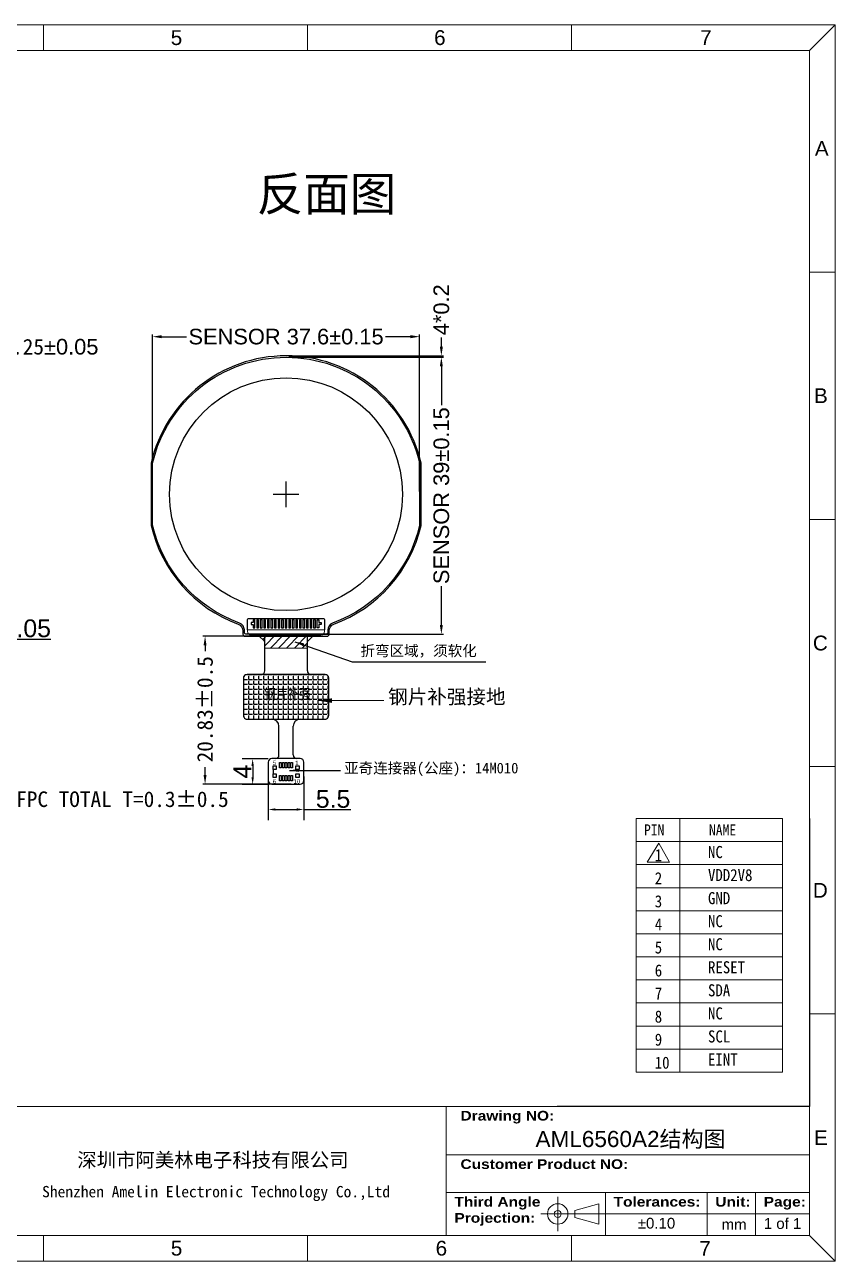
# Model space of a CAD drawing. Header units: millimetres. Extents: x 10479 to 12300, y -7464 to -7067.
# Drawn here: x 12185.9 to 12300, y -7463.7 to -7289.5 of the extents above; entities that cross this region are included whole.
import ezdxf
from ezdxf.enums import TextEntityAlignment as Align

# ---------------------------------------------------------------- set-up
doc = ezdxf.new("R2010")
doc.units = ezdxf.units.MM
doc.header["$PDMODE"] = 34
doc.layers.get('0').update_dxf_attribs({"lineweight": 13})
for name, color, linetype in [('02___PRT_ALL_AXES', 7, 'Continuous'), ('DIM', 4, 'Continuous'), ('FPC', 33, 'Continuous'), ('ITO', 3, 'Continuous'), ('文字', 7, 'Continuous'), ('补强板', 181, 'Continuous')]:
    doc.layers.add(name, color=color, linetype=linetype)
doc.layers.add('cover lens', color=6, linetype='Continuous', lineweight=30)
doc.styles.add('Arial', font='arial.ttf')
doc.styles.get("Standard").update_dxf_attribs({"font": 'simhei.ttf'})
doc.styles.add('STYLE1', font='', dxfattribs={"width": 0.9})
doc.styles.add('宋体', font='')
doc.styles.add('文字-北泰', font='', dxfattribs={"width": 0.8})
doc.styles.get('STYLE1').set_extended_font_data('SimSun')
doc.styles.get('宋体').set_extended_font_data('SimSun')
doc.styles.get('文字-北泰').set_extended_font_data('SimSun')
doc.dimstyles.new('ALL', dxfattribs={"dimtxt": 2.2, "dimasz": 1.3, "dimexe": 0.3, "dimexo": 0.4, "dimgap": 0.4, "dimtad": 0, "dimtoh": 1, "dimdsep": 46, "dimtxsty": 'Standard', "dimcen": 0.8, "dimadec": 0, "dimazin": 2, "dimtfac": 1, "dimtmove": 0, "dimatfit": 3, "dimfxl": 1, "dimarcsym": 0})
doc.dimstyles.new('ISO-25$0', dxfattribs={"dimtxt": 2.5, "dimasz": 1, "dimexe": 1.5, "dimexo": 0.5, "dimgap": 0.2, "dimtad": 1, "dimzin": 1, "dimdsep": 46, "dimtxsty": 'Standard', "dimcen": 0.5, "dimadec": 0, "dimazin": 0, "dimtp": 1.2, "dimtm": 1.2, "dimtfac": 1, "dimtmove": 0, "dimatfit": 3, "dimfxl": 1, "dimtolj": 1, "dimarcsym": 0})
doc.dimstyles.get("Standard").update_dxf_attribs({"dimtxt": 2.5, "dimasz": 2, "dimexe": 1, "dimexo": 0, "dimgap": 0.09, "dimtad": 1, "dimzin": 1, "dimdsep": 46, "dimtxsty": '宋体', "dimcen": 0.09, "dimclrd": 256, "dimclre": 256, "dimclrt": 256, "dimadec": 0, "dimazin": 2, "dimtfac": 1, "dimtmove": 0, "dimatfit": 3, "dimfxl": 1, "dimtolj": 1, "dimtzin": 0, "dimlwd": 5, "dimlwe": 5, "dimarcsym": 0})

# ---------------------------------------------------------------- blocks, each defined once
blk = doc.blocks.new('容纳')
for p, q in [((3487.99, 1553.31), (3487.99, 1559.11)), ((3547.34, 1553.31), (3547.34, 1559.11)), ((3606.69, 1553.31), (3606.69, 1559.11)), ((3660.23, 1553.31), (3666.04, 1559.11)), ((3660.23, 1503.47), (3666.04, 1503.47)), ((3660.23, 1447.82), (3666.04, 1447.82)), ((3660.23, 1392.18), (3666.04, 1392.18)), ((3660.23, 1336.53), (3666.04, 1336.53)), ((3256.4, 1315.72), (3660.23, 1315.72)), ((3578.58, 1315.72), (3578.58, 1286.69)), ((3660.23, 1304.83), (3578.58, 1304.83)), ((3660.23, 1296.37), (3578.58, 1296.37)), ((3603.63, 1287.69), (3603.63, 1295.36)), ((3614.39, 1296.37), (3614.39, 1286.69)), ((3637.25, 1296.37), (3637.25, 1286.69)), ((3648.14, 1296.37), (3648.14, 1286.69)), ((3599.8, 1291.53), (3614.39, 1291.53)), ((3636.04, 1291.53), (3613.18, 1291.53)), ((3648.14, 1291.53), (3636.04, 1291.53)), ((3660.23, 1291.53), (3648.14, 1291.53)), ((3487.99, 1280.88), (3487.99, 1286.69)), ((3547.34, 1280.88), (3547.34, 1286.69)), ((3606.69, 1280.88), (3606.69, 1286.69)), ((3660.23, 1286.69), (3666.04, 1280.88))]:
    blk.add_line(p, q)
for points in [[(3250.59, 1559.11), (3666.04, 1559.11), (3666.04, 1280.88), (3250.59, 1280.88)], [(3256.4, 1553.31), (3660.23, 1553.31), (3660.23, 1286.69), (3256.4, 1286.69)], [(3607.47, 1290.76), (3612.85, 1289.23), (3612.85, 1293.83), (3607.47, 1292.29)]]:
    blk.add_lwpolyline(points, close=True)
for radius in [2.3, 0.767]:
    blk.add_circle((3603.63, 1291.53), radius)
at = {"style": 'Arial'}
for s, insert, char_height, width, attachment_point in [('5', (3516.6, 1557.88), 3.33, 5.9391, 1), ('6', (3575.83, 1557.88), 3.33, 5.9391, 1), ('7', (3635.65, 1557.88), 3.33, 5.9391, 1), ('A', (3664.56, 1532.96), 3.33, 29.9096, 3), ('B', (3664.36, 1477.31), 3.33, 29.9096, 3), ('C', (3664.36, 1421.66), 3.33, 29.9096, 3), ('D', (3664.36, 1366.02), 3.33, 29.9096, 3), ('{\\fArial Black|b0|i0|c0|p34;Drawing NO:}', (3581.76, 1314.72), 2.1775, 33.9524, 1), ('E', (3664.36, 1310.37), 3.33, 29.9096, 3), ('{\\fArial Black|b0|i0|c0|p34;Customer Product NO:}', (3581.76, 1303.83), 2.1775, 57.2632, 1), ('{\\fArial Black|b0|i0|c0|p34;Third Angle\\PProjection:}', (3580.4, 1295.36), 2.1775, 57.2632, 1), ('{\\fArial Black|b0|i0|c0|p34;Tolerances:}', (3616.19, 1295.36), 2.1775, 57.2632, 1), ('{\\fArial Black|b0|i0|c0|p34;Unit:}', (3639.06, 1295.36), 2.1775, 57.2632, 1), ('{\\fArial Black|b0|i0|c0|p34;Page:}', (3649.95, 1295.36), 2.1775, 57.2632, 1), ('5', (3516.62, 1282.11), 3.33, 5.9391, 7), ('6', (3576.17, 1282.11), 3.33, 5.9391, 7), ('7', (3635.47, 1282.11), 3.33, 5.9391, 7)]:
    blk.add_mtext(s, dxfattribs=dict(at, insert=insert, char_height=char_height, width=width, attachment_point=attachment_point))
for tag, height, p in [('核准', 2.42, (3295.93, 1310.9)), ('机种編號', 3.63, (3620.01, 1308.46)), ('核准日期', 2.18, (3269.85, 1308.48)), ('审核', 2.42, (3295.93, 1301.22)), ('审核日期', 2.18, (3269.85, 1298.8)), ('客戶編號', 3.02, (3619.8, 1298.7)), ('設計', 2.42, (3295.93, 1291.55)), ('設計日期', 2.18, (3269.85, 1289.12)), ('公差', 2.42, (3625.84, 1289.45)), ('單位', 2.42, (3643.3, 1289.17)), ('頁碼', 2.42, (3654.18, 1289.42))]:
    blk.add_attdef(tag, text='', height=height, dxfattribs=at).set_placement(p, align=Align.MIDDLE)
blk = doc.blocks.new('*D13')
at = {"layer": 'Defpoints', "color": 0, "ltscale": 10}
for p in [(12161.01, -7334.9), (12161.01, -7336.37), (12161.26, -7336.37)]:
    blk.add_point(p, dxfattribs=at)
at = {"layer": 'DIM', "color": 0, "lineweight": -2, "ltscale": 10}
for p, q in [((12159.71, -7334.9), (12158.41, -7334.9)), ((12161.01, -7335.97), (12161.01, -7334.6)), ((12161.01, -7334.9), (12161.26, -7334.9)), ((12161.26, -7335.97), (12161.26, -7334.6)), ((12162.56, -7334.9), (12164.72, -7334.9))]:
    blk.add_line(p, q, dxfattribs=at)
at = {"layer": 'DIM', "color": 0, "ltscale": 10}
for points in [[(12159.71, -7334.69), (12159.71, -7335.12), (12161.01, -7334.9)], [(12162.56, -7334.69), (12162.56, -7335.12), (12161.26, -7334.9)]]:
    blk.add_solid(points, dxfattribs=at)
at = {"layer": 'DIM', "color": 0, "ltscale": 10, "insert": (12180.72, -7334.9), "char_height": 2.2, "attachment_point": 5, "style": 'Arial'}
blk.add_mtext('{\\fArial|b0|i0|c134|p34;\\C3;SENSOR T=\\fSimSun|b0|i0|c134|p34;\\C1;0.25}%%P0.05', dxfattribs=at)
blk = doc.blocks.new('*D14')
at = {"layer": 'Defpoints', "color": 0, "ltscale": 10}
for p in [(12241.51, -7333.47), (12203.91, -7355.67), (12241.51, -7355.67)]:
    blk.add_point(p, dxfattribs=at)
at = {"layer": 'DIM', "color": 0, "lineweight": -2, "ltscale": 10}
for p, q in [((12203.91, -7355.27), (12203.91, -7333.17)), ((12205.21, -7333.47), (12208.7, -7333.47)), ((12240.21, -7333.47), (12236.72, -7333.47)), ((12241.51, -7355.27), (12241.51, -7333.17))]:
    blk.add_line(p, q, dxfattribs=at)
at = {"layer": 'DIM', "color": 0, "ltscale": 10}
for points in [[(12205.21, -7333.25), (12205.21, -7333.69), (12203.91, -7333.47)], [(12240.21, -7333.25), (12240.21, -7333.69), (12241.51, -7333.47)]]:
    blk.add_solid(points, dxfattribs=at)
at = {"layer": 'DIM', "color": 0, "ltscale": 10, "insert": (12222.71, -7333.47), "char_height": 2.2, "attachment_point": 5, "style": 'Arial'}
blk.add_mtext('SENSOR 37.6%%P0.15', dxfattribs=at)
blk = doc.blocks.new('*D15')
at = {"layer": 'Defpoints', "color": 0, "ltscale": 10}
for p in [(12222.71, -7336.37), (12222.71, -7375.37), (12244.58, -7375.37)]:
    blk.add_point(p, dxfattribs=at)
at = {"layer": 'DIM', "color": 0, "lineweight": -2, "ltscale": 10}
for p, q in [((12223.11, -7336.37), (12244.88, -7336.37)), ((12244.58, -7337.67), (12244.58, -7343.14)), ((12244.58, -7374.07), (12244.58, -7368.6)), ((12223.11, -7375.37), (12244.88, -7375.37))]:
    blk.add_line(p, q, dxfattribs=at)
at = {"layer": 'DIM', "color": 0, "ltscale": 10}
for points in [[(12244.36, -7337.67), (12244.79, -7337.67), (12244.58, -7336.37)], [(12244.36, -7374.07), (12244.79, -7374.07), (12244.58, -7375.37)]]:
    blk.add_solid(points, dxfattribs=at)
at = {"layer": 'DIM', "color": 0, "ltscale": 10, "insert": (12244.58, -7355.87), "char_height": 2.2, "attachment_point": 5, "rotation": 90, "style": 'Arial'}
blk.add_mtext('SENSOR 39%%P0.15', dxfattribs=at)
blk = doc.blocks.new('*D16')
at = {"layer": 'Defpoints', "color": 0, "ltscale": 10}
for p in [(12222.71, -7336.17), (12222.71, -7336.37), (12244.58, -7336.17)]:
    blk.add_point(p, dxfattribs=at)
at = {"layer": 'DIM', "color": 0, "lineweight": -2, "ltscale": 10}
for p, q in [((12244.58, -7334.87), (12244.58, -7333.57)), ((12223.11, -7336.17), (12244.88, -7336.17)), ((12223.11, -7336.37), (12244.88, -7336.37)), ((12244.58, -7336.37), (12244.58, -7336.17)), ((12244.58, -7337.67), (12244.58, -7338.97))]:
    blk.add_line(p, q, dxfattribs=at)
at = {"layer": 'DIM', "color": 0, "ltscale": 10}
for points in [[(12244.36, -7334.87), (12244.79, -7334.87), (12244.58, -7336.17)], [(12244.36, -7337.67), (12244.79, -7337.67), (12244.58, -7336.37)]]:
    blk.add_solid(points, dxfattribs=at)
at = {"layer": 'DIM', "color": 0, "ltscale": 10, "insert": (12244.58, -7329.68), "char_height": 2.2, "attachment_point": 5, "rotation": 90, "style": 'Arial'}
blk.add_mtext('4*0.2', dxfattribs=at)
blk = doc.blocks.new('*D18')
at = {"layer": 'Defpoints', "color": 0}
for p in [(12220.71, -7392.94), (12218.01, -7396.54), (12220.84, -7396.54)]:
    blk.add_point(p, dxfattribs=at)
at = {"layer": 'DIM', "color": 0, "linetype": 'ByBlock', "lineweight": -2}
blk.add_line((12220.21, -7392.94), (12216.51, -7392.94), dxfattribs=at)
at = {"layer": 'DIM', "color": 0, "lineweight": -2}
for p, q in [((12218.01, -7393.94), (12218.01, -7395.54)), ((12220.34, -7396.54), (12216.51, -7396.54))]:
    blk.add_line(p, q, dxfattribs=at)
at = {"layer": 'DIM', "color": 0}
for points in [[(12217.84, -7393.94), (12218.17, -7393.94), (12218.01, -7392.94)], [(12217.84, -7395.54), (12218.17, -7395.54), (12218.01, -7396.54)]]:
    blk.add_solid(points, dxfattribs=at)
at = {"layer": 'DIM', "color": 0, "insert": (12216.56, -7394.74), "char_height": 2.5, "attachment_point": 5, "rotation": 90, "style": 'Arial'}
blk.add_mtext('\\A1;4', dxfattribs=at)
blk = doc.blocks.new('*D19')
at = {"layer": 'Defpoints', "color": 0, "ltscale": 10}
for p in [(12160.81, -7396.34), (12161.11, -7396.34), (12161.11, -7398.76)]:
    blk.add_point(p, dxfattribs=at)
at = {"layer": 'DIM', "color": 0, "lineweight": -2, "ltscale": 10}
for p, q in [((12160.81, -7396.74), (12160.81, -7399.06)), ((12161.11, -7396.74), (12161.11, -7399.06)), ((12159.51, -7398.76), (12158.21, -7398.76)), ((12160.81, -7398.76), (12161.11, -7398.76)), ((12162.41, -7398.76), (12163.85, -7398.76))]:
    blk.add_line(p, q, dxfattribs=at)
at = {"layer": 'DIM', "color": 0, "ltscale": 10}
for points in [[(12159.51, -7398.54), (12159.51, -7398.97), (12160.81, -7398.76)], [(12162.41, -7398.54), (12162.41, -7398.97), (12161.11, -7398.76)]]:
    blk.add_solid(points, dxfattribs=at)
at = {"layer": 'DIM', "color": 0, "ltscale": 10, "insert": (12189.92, -7398.76), "char_height": 2.2, "attachment_point": 5}
blk.add_mtext('{\\fSimSun|b0|i0|c134|p2;钢片补强接地+FPC TOTAL T=0.3±0.5}', dxfattribs=at)
blk = doc.blocks.new('*D20')
at = {"layer": 'Defpoints', "color": 0}
for p in [(12220.21, -7394.99), (12225.21, -7394.91), (12225.21, -7400.08)]:
    blk.add_point(p, dxfattribs=at)
at = {"layer": 'DIM', "color": 0, "linetype": 'ByBlock', "lineweight": -2}
blk.add_line((12220.21, -7395.49), (12220.21, -7401.58), dxfattribs=at)
at = {"layer": 'DIM', "color": 0, "lineweight": -2}
for p, q in [((12225.21, -7395.41), (12225.21, -7401.58)), ((12221.21, -7400.08), (12224.21, -7400.08)), ((12225.21, -7400.08), (12231.82, -7400.08))]:
    blk.add_line(p, q, dxfattribs=at)
at = {"layer": 'DIM', "color": 0}
for points in [[(12221.21, -7399.91), (12221.21, -7400.24), (12220.21, -7400.08)], [(12224.21, -7399.91), (12224.21, -7400.24), (12225.21, -7400.08)]]:
    blk.add_solid(points, dxfattribs=at)
at = {"layer": 'DIM', "color": 0, "insert": (12229.33, -7398.61), "char_height": 2.5, "attachment_point": 5, "style": 'Arial'}
blk.add_mtext('\\A1;5.5', dxfattribs=at)
blk = doc.blocks.new('*D26')
at = {"layer": 'Defpoints', "color": 0}
for p in [(12161.11, -7376.06), (12161.01, -7380.53), (12161.11, -7380.53)]:
    blk.add_point(p, dxfattribs=at)
at = {"layer": 'DIM', "color": 0, "linetype": 'ByBlock', "lineweight": -2}
blk.add_line((12161.01, -7380.03), (12161.01, -7374.56), dxfattribs=at)
at = {"layer": 'DIM', "color": 0, "lineweight": -2}
for p, q in [((12161.11, -7380.03), (12161.11, -7374.56)), ((12160.01, -7376.06), (12159.01, -7376.06)), ((12161.01, -7376.06), (12161.11, -7376.06)), ((12162.11, -7376.06), (12189.6, -7376.06))]:
    blk.add_line(p, q, dxfattribs=at)
at = {"layer": 'DIM', "color": 0}
for points in [[(12160.01, -7375.9), (12160.01, -7376.23), (12161.01, -7376.06)], [(12162.11, -7375.9), (12162.11, -7376.23), (12161.11, -7376.06)]]:
    blk.add_solid(points, dxfattribs=at)
at = {"layer": 'DIM', "color": 0, "insert": (12176.76, -7374.57), "char_height": 2.5, "attachment_point": 5, "style": 'Arial'}
blk.add_mtext('\\A1;FPC T=0.1%%P0.05', dxfattribs=at)
blk = doc.blocks.new('A$C0BB32EA6')
at = {"layer": '02___PRT_ALL_AXES', "color": 3, "linetype": 'Continuous'}
for p, q in [((3, 12.95), (3, 17.83)), ((9, 12.95), (9, 17.83)), ((9.5, 12.45), (0.5, 12.45)), ((11.5, 12.45), (9.5, 12.45)), ((0, 11.95), (0, 6.65)), ((12, 6.65), (12, 11.95)), ((0.5, 6.15), (8, 6.15)), ((8, 6.15), (11.5, 6.15)), ((5, 1.1), (5, 5.15)), ((7, 1.1), (7, 5.15)), ((3.5, 0.1), (3.5, -2.5)), ((7.5, 0.6), (4, 0.6)), ((8, 0.6), (7.5, 0.6)), ((8.5, -2.5), (8.5, 0.1)), ((4, -3), (8, -3))]:
    blk.add_line(p, q, dxfattribs=at)
for centre, radius, start, end in [((0.5, 11.95), 0.5, 90, 180), ((2.5, 12.95), 0.5, 270, 0), ((9.5, 12.95), 0.5, 180, 270), ((11.5, 11.95), 0.5, 0, 90), ((0.5, 6.65), 0.5, 180, 270), ((4, 5.15), 1, 0, 90), ((8, 5.15), 1, 90, 180), ((11.5, 6.65), 0.5, 270, 0), ((4, 0.1), 0.5, 90, 180), ((4.5, 1.1), 0.5, 270, 0), ((7.5, 1.1), 0.5, 180, 270), ((8, 0.1), 0.5, 0, 90), ((4, -2.5), 0.5, 180, 270), ((8, -2.5), 0.5, 270, 0)]:
    blk.add_arc(centre, radius, start, end, dxfattribs=at)
at = {"layer": 'cover lens'}
for p, q in [((6, 36.03), (6, 39.63)), ((4.2, 37.83), (7.8, 37.83))]:
    blk.add_line(p, q, dxfattribs=at)
blk = doc.blocks.new('*D32')
at = {"layer": 'Defpoints', "color": 0, "ltscale": 10}
for p in [(12227.99, -7375.67), (12211.31, -7396.5), (12223.82, -7396.5)]:
    blk.add_point(p, dxfattribs=at)
at = {"layer": 'DIM', "color": 0, "lineweight": -2, "ltscale": 10}
for p, q in [((12227.59, -7375.67), (12211.01, -7375.67)), ((12211.31, -7376.97), (12211.31, -7377.78)), ((12211.31, -7395.2), (12211.31, -7394.13)), ((12223.42, -7396.5), (12211.01, -7396.5))]:
    blk.add_line(p, q, dxfattribs=at)
at = {"layer": 'DIM', "color": 0, "ltscale": 10}
for points in [[(12211.09, -7376.97), (12211.52, -7376.97), (12211.31, -7375.67)], [(12211.09, -7395.2), (12211.52, -7395.2), (12211.31, -7396.5)]]:
    blk.add_solid(points, dxfattribs=at)
at = {"layer": 'DIM', "color": 0, "ltscale": 10, "insert": (12211.31, -7385.96), "char_height": 2.2, "attachment_point": 5, "rotation": 90}
blk.add_mtext('20.83±0.5', dxfattribs=at)

msp = doc.modelspace()

# ---------------------------------------------------------------- hatches: boundary and pattern name
h = msp.add_hatch()
h.set_pattern_fill('ANSI31', color=6, scale=0.25, style=0)
h.set_pattern_definition([(45, (1887.43394, -1013.8668), (-0.56126601, 0.56126601), [])])
edge = h.paths.add_edge_path()
edge.add_arc((12218.592, -7375.995), 0.5, 45.09082, 90, ccw=False)
edge.add_line((12218.945, -7375.641), (12219.565, -7376.259))
edge.add_arc((12219.212, -7376.613), 0.5, 0, 45.09082, ccw=False)
edge.add_line((12219.712, -7376.613), (12219.712, -7377.332))
edge.add_line((12219.712, -7377.332), (12225.712, -7377.332))
edge.add_line((12225.712, -7377.332), (12225.712, -7376.613))
edge.add_arc((12226.212, -7376.613), 0.5, 134.90918, 180, ccw=False)
edge.add_line((12225.86, -7376.259), (12226.48, -7375.641))
edge.add_arc((12226.833, -7375.995), 0.5, 90, 134.90918, ccw=False)
edge.add_line((12226.833, -7375.495), (12218.592, -7375.495))
at = {"layer": '补强板'}
h = msp.add_hatch(dxfattribs=at)
h.set_pattern_fill('ANGLE', color=256, scale=0.1, style=0)
h.set_pattern_definition([(0, (0, 0), (0, 0.6985), [0.508, -0.1905]), (90, (0, 0), (-0.6985, 4e-17), [0.508, -0.1905])])
h.paths.add_polyline_path([(12228.712, -7381.546, 0.4142136), (12228.212, -7381.046), (12226.212, -7381.046), (12217.212, -7381.046, 0.4142136), (12216.712, -7381.546), (12216.712, -7386.846, 0.4142136), (12217.212, -7387.346), (12224.712, -7387.346), (12228.212, -7387.346, 0.4142136), (12228.712, -7386.846)])
h.paths.add_polyline_path([(12219.279, -7382.694), (12226.716, -7382.694), (12226.716, -7385.394), (12219.279, -7385.394)], flags=24)

# ---------------------------------------------------------------- linework, layer by layer
at = {"color": 0}
for p, q in [((12272.014, -7401.353), (12292.606, -7401.353)), ((12292.606, -7404.601), (12272.014, -7404.601)), ((12272.014, -7420.839), (12292.606, -7420.839)), ((12292.606, -7424.086), (12272.014, -7424.086))]:
    msp.add_line(p, q, dxfattribs=at)
at = {"ltscale": 10}
for p, q in [((12275.177, -7404.816), (12273.536, -7407.516)), ((12276.719, -7407.516), (12275.177, -7404.816)), ((12273.536, -7407.516), (12276.719, -7407.516))]:
    msp.add_line(p, q, dxfattribs=at)
at = {"color": 6}
for points in [[(12228.137, -7374.768), (12217.287, -7374.768), (12217.287, -7374.995, 0.4142136), (12217.787, -7375.495), (12218.592, -7375.495, -0.1985004), (12218.945, -7375.641), (12219.565, -7376.259, -0.1993244), (12219.712, -7376.613), (12219.712, -7377.132, 0.0035437), (12219.712, -7377.332), (12225.712, -7377.332, 0.0020711), (12225.712, -7377.132), (12225.712, -7376.613, -0.1993244), (12225.86, -7376.259), (12226.48, -7375.641, -0.1985004), (12226.833, -7375.495), (12227.637, -7375.495, 0.4142136), (12228.137, -7374.995)], [(12218.592, -7375.495, -0.1985004), (12218.945, -7375.641), (12219.565, -7376.259, -0.1993244), (12219.712, -7376.613), (12219.712, -7377.332), (12225.712, -7377.332), (12225.712, -7376.613, -0.1993244), (12225.86, -7376.259), (12226.48, -7375.641, -0.1985004), (12226.833, -7375.495)]]:
    msp.add_lwpolyline(points, format="xyb", close=True, dxfattribs=at)
at = {"color": 0, "lineweight": 0}
for points in [[(12272.014, -7401.353), (12272.014, -7437.077)], [(12278.136, -7401.353), (12278.136, -7437.077)], [(12292.606, -7401.353), (12292.606, -7437.077)], [(12272.014, -7407.848), (12292.606, -7407.848)], [(12272.014, -7411.096), (12292.606, -7411.096)], [(12272.014, -7414.344), (12292.606, -7414.344)], [(12272.014, -7417.591), (12292.606, -7417.591)], [(12272.014, -7420.839), (12292.606, -7420.839)], [(12272.014, -7427.334), (12292.606, -7427.334)], [(12272.014, -7430.582), (12292.606, -7430.582)], [(12272.014, -7433.829), (12292.606, -7433.829)], [(12272.014, -7437.077), (12292.606, -7437.077)]]:
    msp.add_lwpolyline(points, dxfattribs=at)
at = {"color": 0}
msp.add_lwpolyline([(12296.401, -7441.911), (12273.826, -7441.911)], dxfattribs=at)
at = {"layer": 'cover lens'}
msp.add_line((12220.887, -7394.438), (12220.887, -7395.038), dxfattribs=at)
at = {"layer": 'cover lens', "color": 4, "linetype": 'Continuous'}
msp.add_lwpolyline([(12229.442, -7373.97, 0.2530757), (12241.712, -7360.056), (12241.712, -7351.281, 0.7953957), (12203.712, -7351.281), (12203.712, -7360.056, 0.2530757), (12215.983, -7373.97, -0.3143912), (12216.637, -7374.909), (12216.637, -7375.368, 0.4142136), (12216.937, -7375.668), (12228.487, -7375.668, 0.4142136), (12228.787, -7375.368), (12228.787, -7374.909, -0.3143912)], format="xyb", close=True, dxfattribs=at)
msp.add_circle((12222.712, -7355.668), 16.4, dxfattribs=at)
at = {"layer": 'DIM', "color": 0}
for p, q in [((12296.401, -7401.366), (12296.401, -7441.911)), ((12296.401, -7441.911), (12260.887, -7441.911))]:
    msp.add_line(p, q, dxfattribs=at)
at = {"layer": 'FPC', "linetype": 'Continuous'}
for points in [[(12218.087, -7373.718), (12217.787, -7373.718), (12217.787, -7374.018), (12218.087, -7374.018), (12218.087, -7374.468), (12218.337, -7374.468), (12218.337, -7373.368), (12218.087, -7373.368)], [(12218.587, -7374.468), (12218.837, -7374.468), (12218.837, -7373.368), (12218.587, -7373.368)], [(12219.087, -7374.468), (12219.337, -7374.468), (12219.337, -7373.368), (12219.087, -7373.368)], [(12219.587, -7374.468), (12219.837, -7374.468), (12219.837, -7373.368), (12219.587, -7373.368)], [(12220.087, -7374.468), (12220.337, -7374.468), (12220.337, -7373.368), (12220.087, -7373.368)], [(12220.587, -7374.468), (12220.837, -7374.468), (12220.837, -7373.368), (12220.587, -7373.368)], [(12221.087, -7374.468), (12221.337, -7374.468), (12221.337, -7373.368), (12221.087, -7373.368)], [(12221.587, -7374.468), (12221.837, -7374.468), (12221.837, -7373.368), (12221.587, -7373.368)], [(12222.087, -7374.468), (12222.337, -7374.468), (12222.337, -7373.368), (12222.087, -7373.368)], [(12222.587, -7374.468), (12222.837, -7374.468), (12222.837, -7373.368), (12222.587, -7373.368)], [(12223.087, -7374.468), (12223.337, -7374.468), (12223.337, -7373.368), (12223.087, -7373.368)], [(12223.587, -7374.468), (12223.837, -7374.468), (12223.837, -7373.368), (12223.587, -7373.368)], [(12224.087, -7374.468), (12224.337, -7374.468), (12224.337, -7373.368), (12224.087, -7373.368)], [(12224.587, -7374.468), (12224.837, -7374.468), (12224.837, -7373.368), (12224.587, -7373.368)], [(12225.087, -7374.468), (12225.337, -7374.468), (12225.337, -7373.368), (12225.087, -7373.368)], [(12225.587, -7374.468), (12225.837, -7374.468), (12225.837, -7373.368), (12225.587, -7373.368)], [(12226.087, -7374.468), (12226.337, -7374.468), (12226.337, -7373.368), (12226.087, -7373.368)], [(12226.587, -7374.468), (12226.837, -7374.468), (12226.837, -7373.368), (12226.587, -7373.368)], [(12227.337, -7373.718), (12227.637, -7373.718), (12227.637, -7374.018), (12227.337, -7374.018), (12227.337, -7374.468), (12227.087, -7374.468), (12227.087, -7373.368), (12227.337, -7373.368)]]:
    msp.add_lwpolyline(points, close=True, dxfattribs=at)
at = {"layer": 'FPC', "color": 1, "linetype": 'Continuous'}
for points in [[(12220.887, -7393.908), (12221.337, -7393.908), (12221.337, -7394.438), (12220.887, -7394.438)], [(12221.797, -7393.438), (12222.027, -7393.438), (12222.027, -7394.188), (12221.797, -7394.188)], [(12222.197, -7393.438), (12222.427, -7393.438), (12222.427, -7394.188), (12222.197, -7394.188)], [(12222.597, -7393.438), (12222.827, -7393.438), (12222.827, -7394.188), (12222.597, -7394.188)], [(12222.997, -7393.438), (12223.227, -7393.438), (12223.227, -7394.188), (12222.997, -7394.188)], [(12223.397, -7393.438), (12223.627, -7393.438), (12223.627, -7394.188), (12223.397, -7394.188)], [(12224.087, -7393.908), (12224.537, -7393.908), (12224.537, -7394.438), (12224.087, -7394.438)], [(12220.887, -7395.038), (12221.337, -7395.038), (12221.337, -7395.568), (12220.887, -7395.568)], [(12221.797, -7395.288), (12222.027, -7395.288), (12222.027, -7396.038), (12221.797, -7396.038)], [(12222.197, -7395.288), (12222.427, -7395.288), (12222.427, -7396.038), (12222.197, -7396.038)], [(12222.597, -7395.288), (12222.827, -7395.288), (12222.827, -7396.038), (12222.597, -7396.038)], [(12222.997, -7395.288), (12223.227, -7395.288), (12223.227, -7396.038), (12222.997, -7396.038)], [(12223.397, -7395.288), (12223.627, -7395.288), (12223.627, -7396.038), (12223.397, -7396.038)], [(12224.087, -7395.038), (12224.537, -7395.038), (12224.537, -7395.568), (12224.087, -7395.568)]]:
    msp.add_lwpolyline(points, close=True, dxfattribs=at)
at = {"layer": 'ITO', "linetype": 'Continuous'}
msp.add_lwpolyline([(12216.176, -7373.828, -0.2545893), (12203.912, -7360.033), (12203.912, -7351.303, -0.7944345), (12241.512, -7351.303), (12241.512, -7360.033, -0.2545893), (12229.249, -7373.828, 0.3162783), (12228.587, -7374.768), (12228.587, -7375.168, -0.4142136), (12228.387, -7375.368), (12217.037, -7375.368, -0.4142136), (12216.837, -7375.168), (12216.837, -7374.768, 0.3162783)], format="xyb", close=True, dxfattribs=at)
msp.add_lwpolyline([(12217.287, -7374.768), (12217.287, -7373.368, -0.4142136), (12217.487, -7373.168), (12227.937, -7373.168, -0.4142136), (12228.137, -7373.368), (12228.137, -7374.768)], format="xyb", dxfattribs=at)

# ---------------------------------------------------------------- block references
ref = msp.add_blockref('容纳', (10004.72, -8265.688), dxfattribs=dict(xscale=0.6261023999918507, yscale=0.6261023999919644, zscale=0.6261024))
ref.add_attrib('單位', 'mm', dxfattribs={"height": 1.5148, "style": 'Arial'}).set_placement((12285.797, -7458.537), align=Align.MIDDLE)
ref.add_attrib('頁碼', '1 of 1', dxfattribs={"height": 1.5148, "style": 'Arial'}).set_placement((12292.614, -7458.377), align=Align.MIDDLE)
ref.add_attrib('公差', '%%p0.10', dxfattribs={"height": 1.5148, "style": 'Arial'}).set_placement((12274.866, -7458.363), align=Align.MIDDLE)
ref.add_attrib('机种編號', 'AML6560A2结构图', dxfattribs={"height": 2.2722, "style": 'Arial'}).set_placement((12271.216, -7446.455), align=Align.MIDDLE)
at = {"layer": 'cover lens'}
msp.add_blockref('A$C0BB32EA6', (12216.712, -7393.498), dxfattribs=at)

# ---------------------------------------------------------------- texts
at = {"color": 0, "linetype": 'Continuous', "style": 'STYLE1', "width": 0.9}
for s, p in [('PIN', (12273.105, -7403.737)), ('NAME', (12282.253, -7403.737))]:
    msp.add_text(s, height=1.5641, dxfattribs=at).set_placement(p)
at = {"color": 1, "lineweight": 0, "style": 'STYLE1', "width": 0.9}
for s, p in [('NC', (12282.119, -7406.921)), ('VDD2V8', (12282.119, -7410.169)), ('GND', (12282.119, -7413.416)), ('NC', (12282.119, -7416.664)), ('NC', (12282.119, -7419.911)), ('RESET', (12282.119, -7423.159)), ('SDA', (12282.119, -7426.407)), ('NC', (12282.119, -7429.654)), ('SCL', (12282.119, -7432.902)), ('EINT', (12282.119, -7436.15))]:
    msp.add_text(s, height=1.7037, dxfattribs=at).set_placement(p)
at = {"color": 0, "lineweight": 0, "style": 'STYLE1', "width": 0.9}
for s, height, p in [('1', 1.704, (12274.623, -7407.369)), ('2', 1.704, (12274.623, -7410.617)), ('3', 1.704, (12274.623, -7413.864)), ('4', 1.704, (12274.623, -7417.112)), ('5', 1.704, (12274.623, -7420.36)), ('6', 1.704, (12274.623, -7423.607)), ('7', 1.704, (12274.623, -7426.855)), ('8', 1.704, (12274.623, -7430.103)), ('9', 1.704, (12274.623, -7433.35)), ('10', 1.7037, (12274.623, -7436.598))]:
    msp.add_text(s, height=height, dxfattribs=at).set_placement(p)
at = {"insert": (12218.598, -7310.961, -14.224), "char_height": 4.8, "attachment_point": 1, "style": '宋体'}
msp.add_mtext_dynamic_manual_height_columns('反面图', width=36.36468, gutter_width=12.5, heights=[0], dxfattribs=at).dxf.set("width", 21.81881)
at = {"width": 96.04732, "attachment_point": 1}
for s, insert, char_height in [('{\\fSimSun|b0|i0|c134|p2;深圳市阿美林电子科技有限公司}', (12193.324, -7448.454), 2), ('{\\fSimSun|b0|i0|c134|p2;Shenzhen Amelin Electronic Technology Co.,Ltd}', (12188.365, -7453.116), 1.6)]:
    msp.add_mtext(s, dxfattribs=dict(at, insert=insert, char_height=char_height))
at = {"layer": 'DIM', "lineweight": 20, "insert": (12249.559, -7376.967), "char_height": 1.5, "attachment_point": 3, "style": '宋体'}
msp.add_mtext('折弯区域，须软化', dxfattribs=at)
at = {"layer": 'DIM', "insert": (12253.615, -7383.183), "char_height": 2.02104, "width": 39.38878, "attachment_point": 3}
msp.add_mtext('{\\fSimSun|b0|i0|c134|p54;钢片补强接地}', dxfattribs=at)
at = {"layer": 'DIM', "insert": (12230.89, -7393.492), "char_height": 1.5, "attachment_point": 1, "style": '宋体'}
msp.add_mtext('亚奇连接器(公座)：14M010', dxfattribs=at)
at = {"layer": '文字', "char_height": 0.6, "width": 42.09975, "attachment_point": 5, "style": '文字-北泰'}
for s, insert in [('{\\fArial|b0|i0|c0|p34;5}', (12221.076, -7393.508)), ('{\\fArial|b0|i0|c0|p34;1}', (12224.236, -7393.508)), ('{\\fArial|b0|i0|c0|p34;6}', (12221.076, -7396.126)), ('{\\fArial|b0|i0|c0|p34;10}', (12224.236, -7396.126))]:
    msp.add_mtext(s, dxfattribs=dict(at, insert=insert))
at = {"layer": '补强板', "ltscale": 10, "insert": (12219.654, -7383.069), "char_height": 1.5, "width": 23.02422, "attachment_point": 1, "style": '文字-北泰'}
msp.add_mtext('钢片补强', dxfattribs=at)

# ---------------------------------------------------------------- dimensions: what is measured, and where the dimension line sits
at = {"layer": 'DIM', "ltscale": 10}
dim = msp.add_linear_dim(base=(12244.577, -7336.168), p1=(12222.712, -7336.368), p2=(12222.712, -7336.168), angle=90, text='4*0.2', dimstyle='ALL', override={"dimtoh": 0, "dimtxsty": 'Arial', "dimtol": 1, "dimtp": 0.2, "dimtm": 0.2}, dxfattribs=at)
dim.commit()
dim.dimension.update_dxf_attribs({"geometry": '*D16', "text_midpoint": (12244.577, -7329.68)})
for base, p1, p2, text, override, picture, middle in [((12241.512, -7333.469), (12203.912, -7355.668), (12241.512, -7355.668), 'SENSOR 37.6%%P0.15', {"dimtoh": 0, "dimtxsty": 'Arial', "dimtol": 1, "dimtp": 0.2, "dimtm": 0.2}, '*D14', (12222.712, -7333.469)), ((12161.01, -7334.904), (12161.26, -7336.368), (12161.01, -7336.368), '{\\fArial|b0|i0|c134|p34;\\C3;SENSOR T=\\fSimSun|b0|i0|c134|p34;\\C1;0.25}%%P0.05', {"dimtoh": 0, "dimtxsty": 'Arial', "dimtol": 1, "dimtp": 0.2, "dimtm": 0.2}, '*D13', (12180.718, -7334.904)), ((12161.11, -7398.757), (12160.81, -7396.337), (12161.11, -7396.337), '{\\fSimSun|b0|i0|c134|p2;钢片补强接地+FPC TOTAL T=<>}', {"dimtoh": 0, "dimtol": 1, "dimtp": 0.5, "dimtm": 0.5}, '*D19', (12189.92, -7398.757))]:
    dim = msp.add_linear_dim(base=base, p1=p1, p2=p2, text=text, dimstyle='ALL', override=override, dxfattribs=at)
    dim.commit()
    dim.dimension.update_dxf_attribs({"geometry": picture, "text_midpoint": middle, "dimtype": 160})
dim = msp.add_linear_dim(base=(12244.577, -7375.368), p1=(12222.712, -7336.368), p2=(12222.712, -7375.368), angle=90, text='SENSOR 39%%P0.15', dimstyle='ALL', override={"dimtoh": 0, "dimtxsty": 'Arial', "dimtol": 1, "dimtp": 0.2, "dimtm": 0.2}, dxfattribs=at)
dim.commit()
dim.dimension.update_dxf_attribs({"geometry": '*D15', "text_midpoint": (12244.577, -7355.868), "dimtype": 160})
at = {"layer": 'DIM'}
for base, p1, p2, text, picture, middle in [((12161.11, -7376.062), (12161.01, -7380.534), (12161.11, -7380.534), 'FPC T=0.1%%P0.05', '*D26', (12176.76, -7376.062)), ((12225.212, -7400.076), (12220.212, -7394.993), (12225.212, -7394.91), '5.5', '*D20', (12229.332, -7400.076))]:
    dim = msp.add_linear_dim(base=base, p1=p1, p2=p2, text=text, dimstyle='ISO-25$0', override={"dimtxsty": 'Arial', "dimfxl": 1.25, "dimarcsym": 1}, dxfattribs=at)
    dim.commit()
    dim.dimension.update_dxf_attribs({"geometry": picture, "text_midpoint": middle, "dimtype": 160})
at = {"layer": 'DIM', "ltscale": 10}
dim = msp.add_linear_dim(base=(12211.306, -7396.498), p1=(12227.987, -7375.668), p2=(12223.821, -7396.498), angle=90, dimstyle='ALL', override={"dimtoh": 0, "dimtol": 1, "dimtp": 0.5, "dimtm": 0.5}, dxfattribs=at)
dim.commit()
dim.dimension.update_dxf_attribs({"geometry": '*D32', "text_midpoint": (12211.306, -7385.959), "dimtype": 160})
at = {"layer": 'DIM'}
dim = msp.add_linear_dim(base=(12218.006, -7396.538), p1=(12220.712, -7392.938), p2=(12220.837, -7396.538), angle=90, text='4', dimstyle='ISO-25$0', override={"dimtxsty": 'Arial', "dimfxl": 1.25, "dimarcsym": 1}, dxfattribs=at)
dim.commit()
dim.dimension.update_dxf_attribs({"geometry": '*D18', "text_midpoint": (12216.556, -7394.738)})

# ---------------------------------------------------------------- leaders
at = {"layer": 'DIM', "ltscale": 10}
for points in [[(12223.963, -7376.444), (12232.005, -7379.257), (12250.822, -7379.257)], [(12223.193, -7394.574), (12230.396, -7394.574)]]:
    msp.add_leader(points, dimstyle='ALL', override={"dimtoh": 0, "dimtol": 1, "dimtp": 0.3, "dimtm": 0.3}, dxfattribs=at)
at = {"layer": 'DIM'}
msp.add_leader([(12227.198, -7384.735), (12236.459, -7384.735)], dimstyle='Standard', override={"dimgap": 0.09, "dimtad": 0, "dimfxl": 0.8, "dimarcsym": 1}, dxfattribs=at)

doc.saveas('drawing.dxf')
